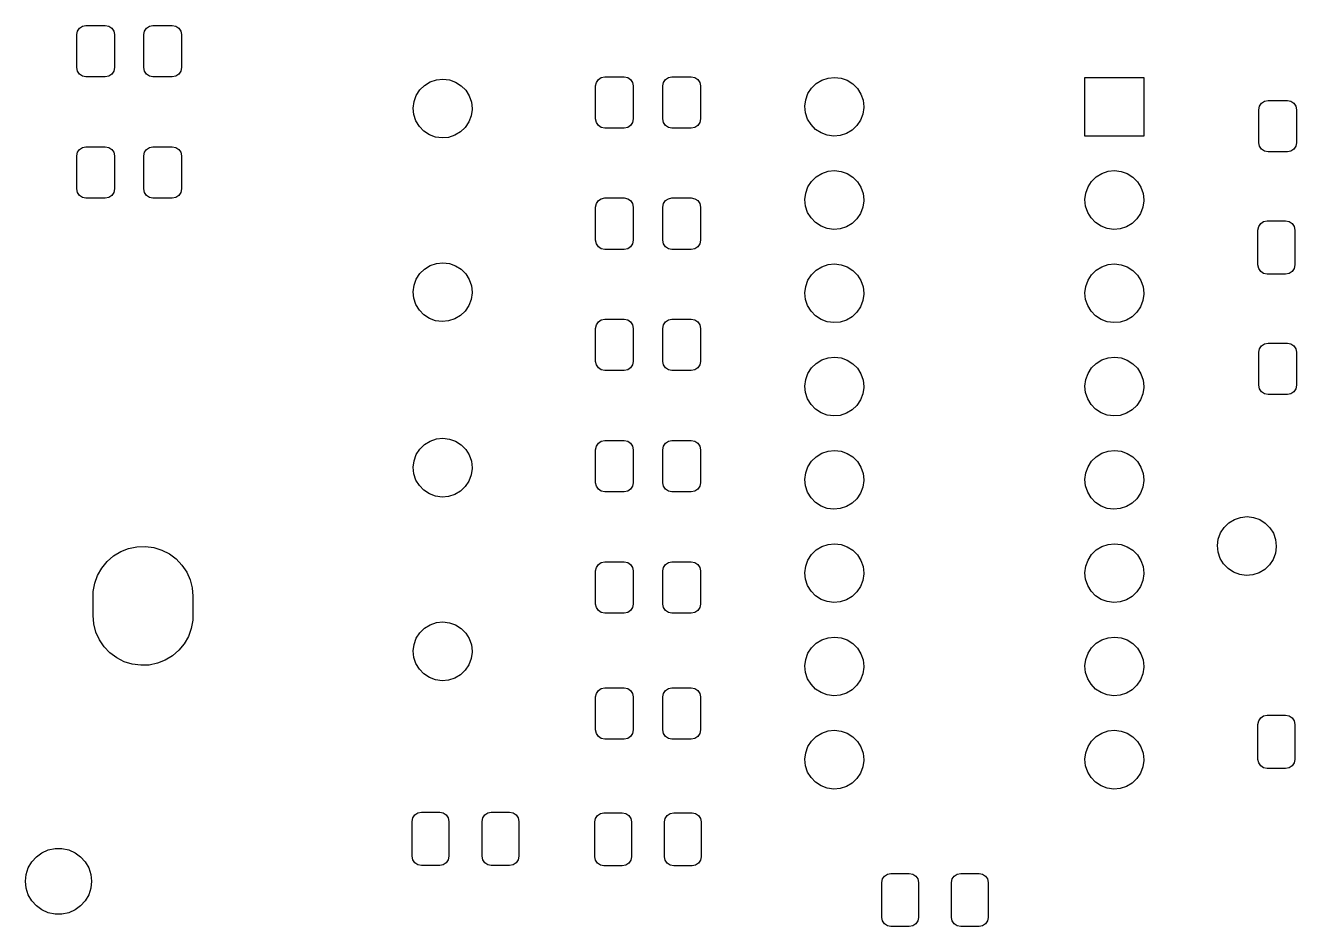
# Model space of a CAD drawing. Extents: x 42 to 170, y -237 to -32.
# Drawn here: x 108.28 to 142.87, y -237.45 to -212.91 of the extents above; entities that cross this region are included whole.
import ezdxf

# ---------------------------------------------------------------- set-up
doc = ezdxf.new("R2010")
doc.units = 0
doc.layers.add('BLACK', color=7, linetype='CONTINUOUS')

msp = doc.modelspace()

# ---------------------------------------------------------------- linework, layer by layer
at = {"layer": 'BLACK', "linetype": 'CONTINUOUS'}
for p, q in [((109.676, -213.164), (109.696, -213.068)), ((109.696, -213.068), (109.75, -212.987)), ((109.75, -212.987), (109.831, -212.933)), ((109.831, -212.933), (109.926, -212.914)), ((109.926, -212.914), (110.451, -212.914)), ((110.451, -212.914), (110.547, -212.933)), ((110.547, -212.933), (110.628, -212.987)), ((110.628, -212.987), (110.682, -213.068)), ((110.682, -213.068), (110.701, -213.164)), ((111.501, -213.164), (111.521, -213.068)), ((111.521, -213.068), (111.575, -212.987)), ((111.575, -212.987), (111.656, -212.933)), ((111.656, -212.933), (111.751, -212.914)), ((111.751, -212.914), (112.276, -212.914)), ((112.276, -212.914), (112.372, -212.933)), ((112.372, -212.933), (112.453, -212.987)), ((112.453, -212.987), (112.507, -213.068)), ((112.507, -213.068), (112.526, -213.164)), ((109.676, -214.064), (109.676, -213.164)), ((110.701, -213.164), (110.701, -214.064)), ((111.501, -214.064), (111.501, -213.164)), ((112.526, -213.164), (112.526, -214.064)), ((109.696, -214.16), (109.676, -214.064)), ((110.701, -214.064), (110.682, -214.16)), ((111.521, -214.16), (111.501, -214.064)), ((112.526, -214.064), (112.507, -214.16)), ((109.75, -214.241), (109.696, -214.16)), ((109.831, -214.295), (109.75, -214.241)), ((109.926, -214.314), (109.831, -214.295)), ((110.451, -214.314), (109.926, -214.314)), ((110.547, -214.295), (110.451, -214.314)), ((110.628, -214.241), (110.547, -214.295)), ((110.682, -214.16), (110.628, -214.241)), ((111.575, -214.241), (111.521, -214.16)), ((111.656, -214.295), (111.575, -214.241)), ((111.751, -214.314), (111.656, -214.295)), ((112.276, -214.314), (111.751, -214.314)), ((112.372, -214.295), (112.276, -214.314)), ((112.453, -214.241), (112.372, -214.295)), ((112.507, -214.16), (112.453, -214.241)), ((119.141, -214.548), (119.293, -214.454)), ((119.293, -214.454), (119.462, -214.397)), ((119.462, -214.397), (119.64, -214.378)), ((119.64, -214.378), (119.817, -214.399)), ((119.817, -214.399), (119.985, -214.459)), ((123.816, -214.465), (123.87, -214.384)), ((123.87, -214.384), (123.951, -214.33)), ((123.951, -214.33), (124.047, -214.311)), ((124.047, -214.311), (124.572, -214.311)), ((124.572, -214.311), (124.668, -214.33)), ((124.668, -214.33), (124.749, -214.384)), ((124.749, -214.384), (124.803, -214.465)), ((125.641, -214.465), (125.695, -214.384)), ((125.695, -214.384), (125.776, -214.33)), ((125.776, -214.33), (125.872, -214.311)), ((125.872, -214.311), (126.397, -214.311)), ((126.397, -214.311), (126.493, -214.33)), ((126.493, -214.33), (126.574, -214.384)), ((126.574, -214.384), (126.628, -214.465)), ((129.799, -214.498), (129.951, -214.404)), ((129.951, -214.404), (130.12, -214.347)), ((130.12, -214.347), (130.298, -214.328)), ((130.298, -214.328), (130.475, -214.349)), ((130.475, -214.349), (130.643, -214.409)), ((130.643, -214.409), (130.793, -214.505)), ((137.112, -215.928), (137.112, -214.328)), ((137.112, -214.328), (138.712, -214.328)), ((138.712, -214.328), (138.712, -215.928)), ((118.917, -214.822), (119.014, -214.672)), ((119.014, -214.672), (119.141, -214.548)), ((119.985, -214.459), (120.135, -214.555)), ((120.135, -214.555), (120.261, -214.681)), ((120.261, -214.681), (120.355, -214.832)), ((123.797, -214.561), (123.816, -214.465)), ((123.797, -215.461), (123.797, -214.561)), ((124.803, -214.465), (124.822, -214.561)), ((124.822, -214.561), (124.822, -215.461)), ((125.622, -214.561), (125.641, -214.465)), ((125.622, -215.461), (125.622, -214.561)), ((126.628, -214.465), (126.647, -214.561)), ((126.647, -214.561), (126.647, -215.461)), ((129.514, -214.94), (129.575, -214.772)), ((129.575, -214.772), (129.672, -214.622)), ((129.672, -214.622), (129.799, -214.498)), ((130.793, -214.505), (130.919, -214.631)), ((130.919, -214.631), (131.013, -214.782)), ((131.013, -214.782), (131.072, -214.951)), ((118.834, -215.167), (118.856, -214.99)), ((118.856, -214.99), (118.917, -214.822)), ((120.355, -214.832), (120.414, -215.001)), ((120.414, -215.001), (120.434, -215.178)), ((129.492, -215.117), (129.514, -214.94)), ((129.509, -215.294), (129.492, -215.117)), ((131.072, -214.951), (131.092, -215.128)), ((131.092, -215.128), (131.092, -215.15)), ((141.845, -215.21), (141.864, -215.114)), ((141.864, -215.114), (141.918, -215.033)), ((141.918, -215.033), (141.999, -214.979)), ((141.999, -214.979), (142.095, -214.96)), ((142.095, -214.96), (142.62, -214.96)), ((142.62, -214.96), (142.716, -214.979)), ((142.716, -214.979), (142.797, -215.033)), ((142.797, -215.033), (142.851, -215.114)), ((142.851, -215.114), (142.87, -215.21)), ((118.851, -215.344), (118.834, -215.167)), ((118.908, -215.514), (118.851, -215.344)), ((120.409, -215.377), (120.346, -215.544)), ((120.434, -215.2), (120.409, -215.377)), ((120.434, -215.178), (120.434, -215.2)), ((123.816, -215.557), (123.797, -215.461)), ((124.822, -215.461), (124.803, -215.557)), ((125.641, -215.557), (125.622, -215.461)), ((126.647, -215.461), (126.628, -215.557)), ((129.566, -215.464), (129.509, -215.294)), ((129.658, -215.616), (129.566, -215.464)), ((131.004, -215.494), (130.905, -215.642)), ((131.067, -215.327), (131.004, -215.494)), ((131.092, -215.15), (131.067, -215.327)), ((141.845, -216.11), (141.845, -215.21)), ((142.87, -215.21), (142.87, -216.11)), ((119, -215.666), (118.908, -215.514)), ((119.124, -215.794), (119, -215.666)), ((119.273, -215.892), (119.124, -215.794)), ((120.118, -215.815), (119.964, -215.907)), ((120.247, -215.692), (120.118, -215.815)), ((120.346, -215.544), (120.247, -215.692)), ((123.87, -215.638), (123.816, -215.557)), ((123.951, -215.692), (123.87, -215.638)), ((124.047, -215.711), (123.951, -215.692)), ((124.572, -215.711), (124.047, -215.711)), ((124.668, -215.692), (124.572, -215.711)), ((124.749, -215.638), (124.668, -215.692)), ((124.803, -215.557), (124.749, -215.638)), ((125.695, -215.638), (125.641, -215.557)), ((125.776, -215.692), (125.695, -215.638)), ((125.872, -215.711), (125.776, -215.692)), ((126.397, -215.711), (125.872, -215.711)), ((126.493, -215.692), (126.397, -215.711)), ((126.574, -215.638), (126.493, -215.692)), ((126.628, -215.557), (126.574, -215.638)), ((129.782, -215.744), (129.658, -215.616)), ((129.931, -215.842), (129.782, -215.744)), ((130.776, -215.765), (130.622, -215.857)), ((130.905, -215.642), (130.776, -215.765)), ((119.44, -215.954), (119.273, -215.892)), ((119.617, -215.978), (119.44, -215.954)), ((119.795, -215.962), (119.617, -215.978)), ((119.964, -215.907), (119.795, -215.962)), ((130.098, -215.904), (129.931, -215.842)), ((130.275, -215.928), (130.098, -215.904)), ((130.453, -215.912), (130.275, -215.928)), ((130.622, -215.857), (130.453, -215.912)), ((138.712, -215.928), (137.112, -215.928)), ((141.864, -216.206), (141.845, -216.11)), ((142.87, -216.11), (142.851, -216.206)), ((109.676, -216.466), (109.696, -216.37)), ((109.676, -217.366), (109.676, -216.466)), ((109.696, -216.37), (109.75, -216.289)), ((109.75, -216.289), (109.831, -216.235)), ((109.831, -216.235), (109.926, -216.216)), ((109.926, -216.216), (110.451, -216.216)), ((110.451, -216.216), (110.547, -216.235)), ((110.547, -216.235), (110.628, -216.289)), ((110.628, -216.289), (110.682, -216.37)), ((110.682, -216.37), (110.701, -216.466)), ((110.701, -216.466), (110.701, -217.366)), ((111.501, -216.466), (111.521, -216.37)), ((111.501, -217.366), (111.501, -216.466)), ((111.521, -216.37), (111.575, -216.289)), ((111.575, -216.289), (111.656, -216.235)), ((111.656, -216.235), (111.751, -216.216)), ((111.751, -216.216), (112.276, -216.216)), ((112.276, -216.216), (112.372, -216.235)), ((112.372, -216.235), (112.453, -216.289)), ((112.453, -216.289), (112.507, -216.37)), ((112.507, -216.37), (112.526, -216.466)), ((112.526, -216.466), (112.526, -217.366)), ((141.918, -216.287), (141.864, -216.206)), ((141.999, -216.341), (141.918, -216.287)), ((142.095, -216.36), (141.999, -216.341)), ((142.62, -216.36), (142.095, -216.36)), ((142.716, -216.341), (142.62, -216.36)), ((142.797, -216.287), (142.716, -216.341)), ((142.851, -216.206), (142.797, -216.287)), ((130.12, -216.887), (130.298, -216.868)), ((130.298, -216.868), (130.475, -216.889)), ((137.74, -216.887), (137.918, -216.868)), ((137.918, -216.868), (138.095, -216.889)), ((129.575, -217.312), (129.672, -217.162)), ((129.672, -217.162), (129.799, -217.038)), ((129.799, -217.038), (129.951, -216.944)), ((129.951, -216.944), (130.12, -216.887)), ((130.475, -216.889), (130.643, -216.949)), ((130.643, -216.949), (130.793, -217.045)), ((130.793, -217.045), (130.919, -217.171)), ((130.919, -217.171), (131.013, -217.322)), ((137.195, -217.312), (137.292, -217.162)), ((137.292, -217.162), (137.419, -217.038)), ((137.419, -217.038), (137.571, -216.944)), ((137.571, -216.944), (137.74, -216.887)), ((138.095, -216.889), (138.263, -216.949)), ((138.263, -216.949), (138.413, -217.045)), ((138.413, -217.045), (138.539, -217.171)), ((138.539, -217.171), (138.633, -217.322)), ((109.696, -217.462), (109.676, -217.366)), ((109.75, -217.543), (109.696, -217.462)), ((109.831, -217.597), (109.75, -217.543)), ((110.628, -217.543), (110.547, -217.597)), ((110.682, -217.462), (110.628, -217.543)), ((110.701, -217.366), (110.682, -217.462)), ((111.521, -217.462), (111.501, -217.366)), ((111.575, -217.543), (111.521, -217.462)), ((111.656, -217.597), (111.575, -217.543)), ((112.453, -217.543), (112.372, -217.597)), ((112.507, -217.462), (112.453, -217.543)), ((112.526, -217.366), (112.507, -217.462)), ((129.492, -217.657), (129.514, -217.48)), ((129.514, -217.48), (129.575, -217.312)), ((131.013, -217.322), (131.072, -217.491)), ((131.072, -217.491), (131.092, -217.668)), ((137.112, -217.657), (137.134, -217.48)), ((137.134, -217.48), (137.195, -217.312)), ((138.633, -217.322), (138.692, -217.491)), ((138.692, -217.491), (138.712, -217.668)), ((109.926, -217.616), (109.831, -217.597)), ((110.451, -217.616), (109.926, -217.616)), ((110.547, -217.597), (110.451, -217.616)), ((111.751, -217.616), (111.656, -217.597)), ((112.276, -217.616), (111.751, -217.616)), ((112.372, -217.597), (112.276, -217.616)), ((123.797, -217.863), (123.816, -217.767)), ((123.797, -218.763), (123.797, -217.863)), ((123.816, -217.767), (123.87, -217.686)), ((123.87, -217.686), (123.951, -217.632)), ((123.951, -217.632), (124.047, -217.613)), ((124.047, -217.613), (124.572, -217.613)), ((124.572, -217.613), (124.668, -217.632)), ((124.668, -217.632), (124.749, -217.686)), ((124.749, -217.686), (124.803, -217.767)), ((124.803, -217.767), (124.822, -217.863)), ((124.822, -217.863), (124.822, -218.763)), ((125.622, -217.863), (125.641, -217.767)), ((125.622, -218.763), (125.622, -217.863)), ((125.641, -217.767), (125.695, -217.686)), ((125.695, -217.686), (125.776, -217.632)), ((125.776, -217.632), (125.872, -217.613)), ((125.872, -217.613), (126.397, -217.613)), ((126.397, -217.613), (126.493, -217.632)), ((126.493, -217.632), (126.574, -217.686)), ((126.574, -217.686), (126.628, -217.767)), ((126.628, -217.767), (126.647, -217.863)), ((126.647, -217.863), (126.647, -218.763)), ((129.509, -217.834), (129.492, -217.657)), ((129.566, -218.004), (129.509, -217.834)), ((131.067, -217.867), (131.004, -218.034)), ((131.092, -217.69), (131.067, -217.867)), ((131.092, -217.668), (131.092, -217.69)), ((137.129, -217.834), (137.112, -217.657)), ((137.186, -218.004), (137.129, -217.834)), ((138.687, -217.867), (138.624, -218.034)), ((138.712, -217.69), (138.687, -217.867)), ((138.712, -217.668), (138.712, -217.69)), ((129.658, -218.156), (129.566, -218.004)), ((129.782, -218.284), (129.658, -218.156)), ((130.905, -218.182), (130.776, -218.305)), ((131.004, -218.034), (130.905, -218.182)), ((137.278, -218.156), (137.186, -218.004)), ((137.402, -218.284), (137.278, -218.156)), ((138.525, -218.182), (138.396, -218.305)), ((138.624, -218.034), (138.525, -218.182)), ((141.893, -218.31), (141.974, -218.256)), ((141.974, -218.256), (142.07, -218.237)), ((142.07, -218.237), (142.57, -218.237)), ((142.57, -218.237), (142.666, -218.256)), ((142.666, -218.256), (142.747, -218.31)), ((129.931, -218.382), (129.782, -218.284)), ((130.098, -218.444), (129.931, -218.382)), ((130.275, -218.468), (130.098, -218.444)), ((130.453, -218.452), (130.275, -218.468)), ((130.622, -218.397), (130.453, -218.452)), ((130.776, -218.305), (130.622, -218.397)), ((137.551, -218.382), (137.402, -218.284)), ((137.718, -218.444), (137.551, -218.382)), ((137.895, -218.468), (137.718, -218.444)), ((138.073, -218.452), (137.895, -218.468)), ((138.242, -218.397), (138.073, -218.452)), ((138.396, -218.305), (138.242, -218.397)), ((141.82, -218.487), (141.839, -218.391)), ((141.82, -219.437), (141.82, -218.487)), ((141.839, -218.391), (141.893, -218.31)), ((142.747, -218.31), (142.801, -218.391)), ((142.801, -218.391), (142.82, -218.487)), ((142.82, -218.487), (142.82, -219.437)), ((123.816, -218.859), (123.797, -218.763)), ((123.87, -218.94), (123.816, -218.859)), ((123.951, -218.994), (123.87, -218.94)), ((124.749, -218.94), (124.668, -218.994)), ((124.803, -218.859), (124.749, -218.94)), ((124.822, -218.763), (124.803, -218.859)), ((125.641, -218.859), (125.622, -218.763)), ((125.695, -218.94), (125.641, -218.859)), ((125.776, -218.994), (125.695, -218.94)), ((126.574, -218.94), (126.493, -218.994)), ((126.628, -218.859), (126.574, -218.94)), ((126.647, -218.763), (126.628, -218.859)), ((124.047, -219.013), (123.951, -218.994)), ((124.572, -219.013), (124.047, -219.013)), ((124.668, -218.994), (124.572, -219.013)), ((125.872, -219.013), (125.776, -218.994)), ((126.397, -219.013), (125.872, -219.013)), ((126.493, -218.994), (126.397, -219.013)), ((119.014, -219.672), (119.141, -219.548)), ((119.141, -219.548), (119.293, -219.454)), ((119.293, -219.454), (119.462, -219.397)), ((119.462, -219.397), (119.64, -219.378)), ((119.64, -219.378), (119.817, -219.399)), ((119.817, -219.399), (119.985, -219.459)), ((119.985, -219.459), (120.135, -219.555)), ((120.135, -219.555), (120.261, -219.681)), ((129.672, -219.702), (129.799, -219.578)), ((129.799, -219.578), (129.951, -219.484)), ((129.951, -219.484), (130.12, -219.427)), ((130.12, -219.427), (130.298, -219.408)), ((130.298, -219.408), (130.475, -219.429)), ((130.475, -219.429), (130.643, -219.489)), ((130.643, -219.489), (130.793, -219.585)), ((130.793, -219.585), (130.919, -219.711)), ((137.292, -219.702), (137.419, -219.578)), ((137.419, -219.578), (137.571, -219.484)), ((137.571, -219.484), (137.74, -219.427)), ((137.74, -219.427), (137.918, -219.408)), ((137.918, -219.408), (138.095, -219.429)), ((138.095, -219.429), (138.263, -219.489)), ((138.263, -219.489), (138.413, -219.585)), ((138.413, -219.585), (138.539, -219.711)), ((141.839, -219.533), (141.82, -219.437)), ((141.893, -219.614), (141.839, -219.533)), ((141.974, -219.668), (141.893, -219.614)), ((142.747, -219.614), (142.666, -219.668)), ((142.801, -219.533), (142.747, -219.614)), ((142.82, -219.437), (142.801, -219.533)), ((118.834, -220.167), (118.856, -219.99)), ((118.856, -219.99), (118.917, -219.822)), ((118.917, -219.822), (119.014, -219.672)), ((120.261, -219.681), (120.355, -219.832)), ((120.355, -219.832), (120.414, -220.001)), ((129.514, -220.02), (129.575, -219.852)), ((129.575, -219.852), (129.672, -219.702)), ((130.919, -219.711), (131.013, -219.862)), ((131.013, -219.862), (131.072, -220.031)), ((137.134, -220.02), (137.195, -219.852)), ((137.195, -219.852), (137.292, -219.702)), ((138.539, -219.711), (138.633, -219.862)), ((138.633, -219.862), (138.692, -220.031)), ((142.07, -219.687), (141.974, -219.668)), ((142.57, -219.687), (142.07, -219.687)), ((142.666, -219.668), (142.57, -219.687)), ((118.851, -220.344), (118.834, -220.167)), ((120.434, -220.2), (120.409, -220.377)), ((120.414, -220.001), (120.434, -220.178)), ((120.434, -220.178), (120.434, -220.2)), ((129.492, -220.197), (129.514, -220.02)), ((129.509, -220.374), (129.492, -220.197)), ((131.092, -220.23), (131.067, -220.407)), ((131.072, -220.031), (131.092, -220.208)), ((131.092, -220.208), (131.092, -220.23)), ((137.112, -220.197), (137.134, -220.02)), ((137.129, -220.374), (137.112, -220.197)), ((138.712, -220.23), (138.687, -220.407)), ((138.692, -220.031), (138.712, -220.208)), ((138.712, -220.208), (138.712, -220.23)), ((118.908, -220.514), (118.851, -220.344)), ((119, -220.666), (118.908, -220.514)), ((119.124, -220.794), (119, -220.666)), ((120.346, -220.544), (120.247, -220.692)), ((120.409, -220.377), (120.346, -220.544)), ((129.566, -220.544), (129.509, -220.374)), ((129.658, -220.696), (129.566, -220.544)), ((131.004, -220.574), (130.905, -220.722)), ((131.067, -220.407), (131.004, -220.574)), ((137.186, -220.544), (137.129, -220.374)), ((137.278, -220.696), (137.186, -220.544)), ((138.624, -220.574), (138.525, -220.722)), ((138.687, -220.407), (138.624, -220.574)), ((119.273, -220.892), (119.124, -220.794)), ((119.44, -220.954), (119.273, -220.892)), ((119.617, -220.978), (119.44, -220.954)), ((119.795, -220.962), (119.617, -220.978)), ((119.964, -220.907), (119.795, -220.962)), ((120.118, -220.815), (119.964, -220.907)), ((120.247, -220.692), (120.118, -220.815)), ((123.816, -221.069), (123.87, -220.988)), ((123.87, -220.988), (123.951, -220.934)), ((123.951, -220.934), (124.047, -220.915)), ((124.047, -220.915), (124.572, -220.915)), ((124.572, -220.915), (124.668, -220.934)), ((124.668, -220.934), (124.749, -220.988)), ((124.749, -220.988), (124.803, -221.069)), ((125.641, -221.069), (125.695, -220.988)), ((125.695, -220.988), (125.776, -220.934)), ((125.776, -220.934), (125.872, -220.915)), ((125.872, -220.915), (126.397, -220.915)), ((126.397, -220.915), (126.493, -220.934)), ((126.493, -220.934), (126.574, -220.988)), ((126.574, -220.988), (126.628, -221.069)), ((129.782, -220.824), (129.658, -220.696)), ((129.931, -220.922), (129.782, -220.824)), ((130.098, -220.984), (129.931, -220.922)), ((130.275, -221.008), (130.098, -220.984)), ((130.453, -220.992), (130.275, -221.008)), ((130.622, -220.937), (130.453, -220.992)), ((130.776, -220.845), (130.622, -220.937)), ((130.905, -220.722), (130.776, -220.845)), ((137.402, -220.824), (137.278, -220.696)), ((137.551, -220.922), (137.402, -220.824)), ((137.718, -220.984), (137.551, -220.922)), ((137.895, -221.008), (137.718, -220.984)), ((138.073, -220.992), (137.895, -221.008)), ((138.242, -220.937), (138.073, -220.992)), ((138.396, -220.845), (138.242, -220.937)), ((138.525, -220.722), (138.396, -220.845)), ((123.797, -221.165), (123.816, -221.069)), ((123.797, -222.065), (123.797, -221.165)), ((124.803, -221.069), (124.822, -221.165)), ((124.822, -221.165), (124.822, -222.065)), ((125.622, -221.165), (125.641, -221.069)), ((125.622, -222.065), (125.622, -221.165)), ((126.628, -221.069), (126.647, -221.165)), ((126.647, -221.165), (126.647, -222.065)), ((141.845, -221.814), (141.864, -221.718)), ((141.864, -221.718), (141.918, -221.637)), ((141.918, -221.637), (141.999, -221.583)), ((141.999, -221.583), (142.095, -221.564)), ((142.095, -221.564), (142.62, -221.564)), ((142.62, -221.564), (142.716, -221.583)), ((142.716, -221.583), (142.797, -221.637)), ((142.797, -221.637), (142.851, -221.718)), ((142.851, -221.718), (142.87, -221.814)), ((123.816, -222.161), (123.797, -222.065)), ((124.822, -222.065), (124.803, -222.161)), ((125.641, -222.161), (125.622, -222.065)), ((126.647, -222.065), (126.628, -222.161)), ((129.799, -222.118), (129.951, -222.024)), ((129.951, -222.024), (130.12, -221.967)), ((130.12, -221.967), (130.298, -221.948)), ((130.298, -221.948), (130.475, -221.969)), ((130.475, -221.969), (130.643, -222.029)), ((130.643, -222.029), (130.793, -222.125)), ((137.419, -222.118), (137.571, -222.024)), ((137.571, -222.024), (137.74, -221.967)), ((137.74, -221.967), (137.918, -221.948)), ((137.918, -221.948), (138.095, -221.969)), ((138.095, -221.969), (138.263, -222.029)), ((138.263, -222.029), (138.413, -222.125)), ((141.845, -222.714), (141.845, -221.814)), ((142.87, -221.814), (142.87, -222.714)), ((123.87, -222.242), (123.816, -222.161)), ((123.951, -222.296), (123.87, -222.242)), ((124.047, -222.315), (123.951, -222.296)), ((124.572, -222.315), (124.047, -222.315)), ((124.668, -222.296), (124.572, -222.315)), ((124.749, -222.242), (124.668, -222.296)), ((124.803, -222.161), (124.749, -222.242)), ((125.695, -222.242), (125.641, -222.161)), ((125.776, -222.296), (125.695, -222.242)), ((125.872, -222.315), (125.776, -222.296)), ((126.397, -222.315), (125.872, -222.315)), ((126.493, -222.296), (126.397, -222.315)), ((126.574, -222.242), (126.493, -222.296)), ((126.628, -222.161), (126.574, -222.242)), ((129.514, -222.56), (129.575, -222.392)), ((129.575, -222.392), (129.672, -222.242)), ((129.672, -222.242), (129.799, -222.118)), ((130.793, -222.125), (130.919, -222.251)), ((130.919, -222.251), (131.013, -222.402)), ((131.013, -222.402), (131.072, -222.571)), ((137.134, -222.56), (137.195, -222.392)), ((137.195, -222.392), (137.292, -222.242)), ((137.292, -222.242), (137.419, -222.118)), ((138.413, -222.125), (138.539, -222.251)), ((138.539, -222.251), (138.633, -222.402)), ((138.633, -222.402), (138.692, -222.571)), ((129.492, -222.737), (129.514, -222.56)), ((129.509, -222.914), (129.492, -222.737)), ((131.072, -222.571), (131.092, -222.748)), ((131.092, -222.748), (131.092, -222.77)), ((137.112, -222.737), (137.134, -222.56)), ((137.129, -222.914), (137.112, -222.737)), ((138.692, -222.571), (138.712, -222.748)), ((138.712, -222.748), (138.712, -222.77)), ((141.864, -222.81), (141.845, -222.714)), ((142.87, -222.714), (142.851, -222.81)), ((129.566, -223.084), (129.509, -222.914)), ((129.658, -223.236), (129.566, -223.084)), ((131.067, -222.947), (131.004, -223.114)), ((131.092, -222.77), (131.067, -222.947)), ((137.186, -223.084), (137.129, -222.914)), ((137.278, -223.236), (137.186, -223.084)), ((138.687, -222.947), (138.624, -223.114)), ((138.712, -222.77), (138.687, -222.947)), ((141.918, -222.891), (141.864, -222.81)), ((141.999, -222.945), (141.918, -222.891)), ((142.095, -222.964), (141.999, -222.945)), ((142.62, -222.964), (142.095, -222.964)), ((142.716, -222.945), (142.62, -222.964)), ((142.797, -222.891), (142.716, -222.945)), ((142.851, -222.81), (142.797, -222.891)), ((129.782, -223.364), (129.658, -223.236)), ((129.931, -223.462), (129.782, -223.364)), ((130.776, -223.385), (130.622, -223.477)), ((130.905, -223.262), (130.776, -223.385)), ((131.004, -223.114), (130.905, -223.262)), ((137.402, -223.364), (137.278, -223.236)), ((137.551, -223.462), (137.402, -223.364)), ((138.396, -223.385), (138.242, -223.477)), ((138.525, -223.262), (138.396, -223.385)), ((138.624, -223.114), (138.525, -223.262)), ((130.098, -223.524), (129.931, -223.462)), ((130.275, -223.548), (130.098, -223.524)), ((130.453, -223.532), (130.275, -223.548)), ((130.622, -223.477), (130.453, -223.532)), ((137.718, -223.524), (137.551, -223.462)), ((137.895, -223.548), (137.718, -223.524)), ((138.073, -223.532), (137.895, -223.548)), ((138.242, -223.477), (138.073, -223.532)), ((118.917, -224.601), (119.014, -224.451)), ((119.014, -224.451), (119.141, -224.327)), ((119.141, -224.327), (119.293, -224.233)), ((119.293, -224.233), (119.462, -224.176)), ((119.462, -224.176), (119.64, -224.157)), ((119.64, -224.157), (119.817, -224.178)), ((119.817, -224.178), (119.985, -224.238)), ((119.985, -224.238), (120.135, -224.334)), ((120.135, -224.334), (120.261, -224.46)), ((120.261, -224.46), (120.355, -224.611)), ((123.797, -224.467), (123.816, -224.371)), ((123.797, -225.367), (123.797, -224.467)), ((123.816, -224.371), (123.87, -224.29)), ((123.87, -224.29), (123.951, -224.236)), ((123.951, -224.236), (124.047, -224.217)), ((124.047, -224.217), (124.572, -224.217)), ((124.572, -224.217), (124.668, -224.236)), ((124.668, -224.236), (124.749, -224.29)), ((124.749, -224.29), (124.803, -224.371)), ((124.803, -224.371), (124.822, -224.467)), ((124.822, -224.467), (124.822, -225.367)), ((125.622, -224.467), (125.641, -224.371)), ((125.622, -225.367), (125.622, -224.467)), ((125.641, -224.371), (125.695, -224.29)), ((125.695, -224.29), (125.776, -224.236)), ((125.776, -224.236), (125.872, -224.217)), ((125.872, -224.217), (126.397, -224.217)), ((126.397, -224.217), (126.493, -224.236)), ((126.493, -224.236), (126.574, -224.29)), ((126.574, -224.29), (126.628, -224.371)), ((126.628, -224.371), (126.647, -224.467)), ((126.647, -224.467), (126.647, -225.367)), ((130.12, -224.507), (130.298, -224.488)), ((130.298, -224.488), (130.475, -224.509)), ((137.74, -224.507), (137.918, -224.488)), ((137.918, -224.488), (138.095, -224.509)), ((118.834, -224.946), (118.856, -224.769)), ((118.856, -224.769), (118.917, -224.601)), ((120.355, -224.611), (120.414, -224.78)), ((120.414, -224.78), (120.434, -224.957)), ((129.575, -224.932), (129.672, -224.782)), ((129.672, -224.782), (129.799, -224.658)), ((129.799, -224.658), (129.951, -224.564)), ((129.951, -224.564), (130.12, -224.507)), ((130.475, -224.509), (130.643, -224.569)), ((130.643, -224.569), (130.793, -224.665)), ((130.793, -224.665), (130.919, -224.791)), ((130.919, -224.791), (131.013, -224.942)), ((137.195, -224.932), (137.292, -224.782)), ((137.292, -224.782), (137.419, -224.658)), ((137.419, -224.658), (137.571, -224.564)), ((137.571, -224.564), (137.74, -224.507)), ((138.095, -224.509), (138.263, -224.569)), ((138.263, -224.569), (138.413, -224.665)), ((138.413, -224.665), (138.539, -224.791)), ((138.539, -224.791), (138.633, -224.942)), ((118.851, -225.123), (118.834, -224.946)), ((118.908, -225.293), (118.851, -225.123)), ((120.409, -225.156), (120.346, -225.323)), ((120.434, -224.979), (120.409, -225.156)), ((120.434, -224.957), (120.434, -224.979)), ((129.492, -225.277), (129.514, -225.1)), ((129.514, -225.1), (129.575, -224.932)), ((131.013, -224.942), (131.072, -225.111)), ((131.072, -225.111), (131.092, -225.288)), ((137.112, -225.277), (137.134, -225.1)), ((137.134, -225.1), (137.195, -224.932)), ((138.633, -224.942), (138.692, -225.111)), ((138.692, -225.111), (138.712, -225.288)), ((119, -225.445), (118.908, -225.293)), ((119.124, -225.573), (119, -225.445)), ((120.247, -225.471), (120.118, -225.594)), ((120.346, -225.323), (120.247, -225.471)), ((123.816, -225.463), (123.797, -225.367)), ((123.87, -225.544), (123.816, -225.463)), ((124.803, -225.463), (124.749, -225.544)), ((124.822, -225.367), (124.803, -225.463)), ((125.641, -225.463), (125.622, -225.367)), ((125.695, -225.544), (125.641, -225.463)), ((126.628, -225.463), (126.574, -225.544)), ((126.647, -225.367), (126.628, -225.463)), ((129.509, -225.454), (129.492, -225.277)), ((129.566, -225.624), (129.509, -225.454)), ((131.067, -225.487), (131.004, -225.654)), ((131.092, -225.31), (131.067, -225.487)), ((131.092, -225.288), (131.092, -225.31)), ((137.129, -225.454), (137.112, -225.277)), ((137.186, -225.624), (137.129, -225.454)), ((138.687, -225.487), (138.624, -225.654)), ((138.712, -225.31), (138.687, -225.487)), ((138.712, -225.288), (138.712, -225.31)), ((119.273, -225.671), (119.124, -225.573)), ((119.44, -225.733), (119.273, -225.671)), ((119.617, -225.757), (119.44, -225.733)), ((119.795, -225.741), (119.617, -225.757)), ((119.964, -225.686), (119.795, -225.741)), ((120.118, -225.594), (119.964, -225.686)), ((123.951, -225.598), (123.87, -225.544)), ((124.047, -225.617), (123.951, -225.598)), ((124.572, -225.617), (124.047, -225.617)), ((124.668, -225.598), (124.572, -225.617)), ((124.749, -225.544), (124.668, -225.598)), ((125.776, -225.598), (125.695, -225.544)), ((125.872, -225.617), (125.776, -225.598)), ((126.397, -225.617), (125.872, -225.617)), ((126.493, -225.598), (126.397, -225.617)), ((126.574, -225.544), (126.493, -225.598)), ((129.658, -225.776), (129.566, -225.624)), ((129.782, -225.904), (129.658, -225.776)), ((130.905, -225.802), (130.776, -225.925)), ((131.004, -225.654), (130.905, -225.802)), ((137.278, -225.776), (137.186, -225.624)), ((137.402, -225.904), (137.278, -225.776)), ((138.525, -225.802), (138.396, -225.925)), ((138.624, -225.654), (138.525, -225.802)), ((129.931, -226.002), (129.782, -225.904)), ((130.098, -226.064), (129.931, -226.002)), ((130.275, -226.088), (130.098, -226.064)), ((130.453, -226.072), (130.275, -226.088)), ((130.622, -226.017), (130.453, -226.072)), ((130.776, -225.925), (130.622, -226.017)), ((137.551, -226.002), (137.402, -225.904)), ((137.718, -226.064), (137.551, -226.002)), ((137.895, -226.088), (137.718, -226.064)), ((138.073, -226.072), (137.895, -226.088)), ((138.242, -226.017), (138.073, -226.072)), ((138.396, -225.925), (138.242, -226.017)), ((140.898, -226.584), (141.025, -226.46)), ((141.025, -226.46), (141.177, -226.366)), ((141.177, -226.366), (141.346, -226.309)), ((141.346, -226.309), (141.524, -226.29)), ((141.524, -226.29), (141.701, -226.311)), ((141.701, -226.311), (141.869, -226.371)), ((141.869, -226.371), (142.019, -226.467)), ((142.019, -226.467), (142.145, -226.593)), ((140.718, -227.079), (140.74, -226.902)), ((140.74, -226.902), (140.801, -226.734)), ((140.801, -226.734), (140.898, -226.584)), ((142.145, -226.593), (142.239, -226.744)), ((142.239, -226.744), (142.298, -226.913)), ((110.679, -227.361), (110.875, -227.242)), ((110.875, -227.242), (111.089, -227.157)), ((111.089, -227.157), (111.314, -227.11)), ((111.314, -227.11), (111.544, -227.102)), ((111.544, -227.102), (111.772, -227.132)), ((111.772, -227.132), (111.992, -227.2)), ((111.992, -227.2), (112.197, -227.304)), ((129.672, -227.322), (129.799, -227.198)), ((129.799, -227.198), (129.951, -227.104)), ((129.951, -227.104), (130.12, -227.047)), ((130.12, -227.047), (130.298, -227.028)), ((130.298, -227.028), (130.475, -227.049)), ((130.475, -227.049), (130.643, -227.109)), ((130.643, -227.109), (130.793, -227.205)), ((130.793, -227.205), (130.919, -227.331)), ((137.292, -227.322), (137.419, -227.198)), ((137.419, -227.198), (137.571, -227.104)), ((137.571, -227.104), (137.74, -227.047)), ((137.74, -227.047), (137.918, -227.028)), ((137.918, -227.028), (138.095, -227.049)), ((138.095, -227.049), (138.263, -227.109)), ((138.263, -227.109), (138.413, -227.205)), ((138.413, -227.205), (138.539, -227.331)), ((140.735, -227.256), (140.718, -227.079)), ((140.792, -227.426), (140.735, -227.256)), ((142.318, -227.112), (142.293, -227.289)), ((142.298, -226.913), (142.318, -227.09)), ((142.318, -227.09), (142.318, -227.112)), ((110.359, -227.69), (110.505, -227.512)), ((110.505, -227.512), (110.679, -227.361)), ((112.197, -227.304), (112.381, -227.441)), ((112.381, -227.441), (112.54, -227.608)), ((123.816, -227.673), (123.87, -227.592)), ((123.87, -227.592), (123.951, -227.538)), ((123.951, -227.538), (124.047, -227.519)), ((124.047, -227.519), (124.572, -227.519)), ((124.572, -227.519), (124.668, -227.538)), ((124.668, -227.538), (124.749, -227.592)), ((124.749, -227.592), (124.803, -227.673)), ((125.641, -227.673), (125.695, -227.592)), ((125.695, -227.592), (125.776, -227.538)), ((125.776, -227.538), (125.872, -227.519)), ((125.872, -227.519), (126.397, -227.519)), ((126.397, -227.519), (126.493, -227.538)), ((126.493, -227.538), (126.574, -227.592)), ((126.574, -227.592), (126.628, -227.673)), ((129.514, -227.64), (129.575, -227.472)), ((129.575, -227.472), (129.672, -227.322)), ((130.919, -227.331), (131.013, -227.482)), ((131.013, -227.482), (131.072, -227.651)), ((137.134, -227.64), (137.195, -227.472)), ((137.195, -227.472), (137.292, -227.322)), ((138.539, -227.331), (138.633, -227.482)), ((138.633, -227.482), (138.692, -227.651)), ((140.884, -227.578), (140.792, -227.426)), ((141.008, -227.706), (140.884, -227.578)), ((142.23, -227.456), (142.131, -227.604)), ((142.293, -227.289), (142.23, -227.456)), ((110.167, -228.106), (110.245, -227.89)), ((110.245, -227.89), (110.359, -227.69)), ((112.54, -227.608), (112.668, -227.799)), ((112.668, -227.799), (112.763, -228.008)), ((123.797, -227.769), (123.816, -227.673)), ((123.797, -228.669), (123.797, -227.769)), ((124.803, -227.673), (124.822, -227.769)), ((124.822, -227.769), (124.822, -228.669)), ((125.622, -227.769), (125.641, -227.673)), ((125.622, -228.669), (125.622, -227.769)), ((126.628, -227.673), (126.647, -227.769)), ((126.647, -227.769), (126.647, -228.669)), ((129.492, -227.817), (129.514, -227.64)), ((129.509, -227.994), (129.492, -227.817)), ((131.092, -227.85), (131.067, -228.027)), ((131.072, -227.651), (131.092, -227.828)), ((131.092, -227.828), (131.092, -227.85)), ((137.112, -227.817), (137.134, -227.64)), ((137.129, -227.994), (137.112, -227.817)), ((138.712, -227.85), (138.687, -228.027)), ((138.692, -227.651), (138.712, -227.828)), ((138.712, -227.828), (138.712, -227.85)), ((141.157, -227.804), (141.008, -227.706)), ((141.324, -227.866), (141.157, -227.804)), ((141.501, -227.89), (141.324, -227.866)), ((141.679, -227.874), (141.501, -227.89)), ((141.848, -227.819), (141.679, -227.874)), ((142.002, -227.727), (141.848, -227.819)), ((142.131, -227.604), (142.002, -227.727)), ((110.126, -228.332), (110.167, -228.106)), ((112.763, -228.008), (112.821, -228.231)), ((112.821, -228.231), (112.84, -228.46)), ((129.566, -228.164), (129.509, -227.994)), ((129.658, -228.316), (129.566, -228.164)), ((131.004, -228.194), (130.905, -228.342)), ((131.067, -228.027), (131.004, -228.194)), ((137.186, -228.164), (137.129, -227.994)), ((137.278, -228.316), (137.186, -228.164)), ((138.624, -228.194), (138.525, -228.342)), ((138.687, -228.027), (138.624, -228.194)), ((110.12, -228.46), (110.126, -228.332)), ((110.12, -228.98), (110.12, -228.46)), ((112.84, -228.46), (112.84, -228.98)), ((129.782, -228.444), (129.658, -228.316)), ((129.931, -228.542), (129.782, -228.444)), ((130.098, -228.604), (129.931, -228.542)), ((130.275, -228.628), (130.098, -228.604)), ((130.453, -228.612), (130.275, -228.628)), ((130.622, -228.557), (130.453, -228.612)), ((130.776, -228.465), (130.622, -228.557)), ((130.905, -228.342), (130.776, -228.465)), ((137.402, -228.444), (137.278, -228.316)), ((137.551, -228.542), (137.402, -228.444)), ((137.718, -228.604), (137.551, -228.542)), ((137.895, -228.628), (137.718, -228.604)), ((138.073, -228.612), (137.895, -228.628)), ((138.242, -228.557), (138.073, -228.612)), ((138.396, -228.465), (138.242, -228.557)), ((138.525, -228.342), (138.396, -228.465)), ((110.139, -229.209), (110.12, -228.98)), ((112.84, -228.98), (112.834, -229.108)), ((123.816, -228.765), (123.797, -228.669)), ((123.87, -228.846), (123.816, -228.765)), ((123.951, -228.9), (123.87, -228.846)), ((124.047, -228.919), (123.951, -228.9)), ((124.572, -228.919), (124.047, -228.919)), ((124.668, -228.9), (124.572, -228.919)), ((124.749, -228.846), (124.668, -228.9)), ((124.803, -228.765), (124.749, -228.846)), ((124.822, -228.669), (124.803, -228.765)), ((125.641, -228.765), (125.622, -228.669)), ((125.695, -228.846), (125.641, -228.765)), ((125.776, -228.9), (125.695, -228.846)), ((125.872, -228.919), (125.776, -228.9)), ((126.397, -228.919), (125.872, -228.919)), ((126.493, -228.9), (126.397, -228.919)), ((126.574, -228.846), (126.493, -228.9)), ((126.628, -228.765), (126.574, -228.846)), ((126.647, -228.669), (126.628, -228.765)), ((110.197, -229.432), (110.139, -229.209)), ((112.834, -229.108), (112.793, -229.334)), ((119.014, -229.451), (119.141, -229.327)), ((119.141, -229.327), (119.293, -229.233)), ((119.293, -229.233), (119.462, -229.176)), ((119.462, -229.176), (119.64, -229.157)), ((119.64, -229.157), (119.817, -229.178)), ((119.817, -229.178), (119.985, -229.238)), ((119.985, -229.238), (120.135, -229.334)), ((110.292, -229.641), (110.197, -229.432)), ((110.42, -229.832), (110.292, -229.641)), ((112.715, -229.55), (112.601, -229.75)), ((112.793, -229.334), (112.715, -229.55)), ((118.856, -229.769), (118.917, -229.601)), ((118.917, -229.601), (119.014, -229.451)), ((120.135, -229.334), (120.261, -229.46)), ((120.261, -229.46), (120.355, -229.611)), ((120.355, -229.611), (120.414, -229.78)), ((129.799, -229.738), (129.951, -229.644)), ((129.951, -229.644), (130.12, -229.587)), ((130.12, -229.587), (130.298, -229.568)), ((130.298, -229.568), (130.475, -229.589)), ((130.475, -229.589), (130.643, -229.649)), ((130.643, -229.649), (130.793, -229.745)), ((137.419, -229.738), (137.571, -229.644)), ((137.571, -229.644), (137.74, -229.587)), ((137.74, -229.587), (137.918, -229.568)), ((137.918, -229.568), (138.095, -229.589)), ((138.095, -229.589), (138.263, -229.649)), ((138.263, -229.649), (138.413, -229.745)), ((110.579, -229.999), (110.42, -229.832)), ((110.763, -230.136), (110.579, -229.999)), ((112.455, -229.928), (112.281, -230.079)), ((112.601, -229.75), (112.455, -229.928)), ((118.834, -229.946), (118.856, -229.769)), ((118.851, -230.123), (118.834, -229.946)), ((120.434, -229.979), (120.409, -230.156)), ((120.414, -229.78), (120.434, -229.957)), ((120.434, -229.957), (120.434, -229.979)), ((129.514, -230.18), (129.575, -230.012)), ((129.575, -230.012), (129.672, -229.862)), ((129.672, -229.862), (129.799, -229.738)), ((130.793, -229.745), (130.919, -229.871)), ((130.919, -229.871), (131.013, -230.022)), ((131.013, -230.022), (131.072, -230.191)), ((137.134, -230.18), (137.195, -230.012)), ((137.195, -230.012), (137.292, -229.862)), ((137.292, -229.862), (137.419, -229.738)), ((138.413, -229.745), (138.539, -229.871)), ((138.539, -229.871), (138.633, -230.022)), ((138.633, -230.022), (138.692, -230.191)), ((110.968, -230.24), (110.763, -230.136)), ((111.188, -230.308), (110.968, -230.24)), ((111.416, -230.338), (111.188, -230.308)), ((111.646, -230.33), (111.416, -230.338)), ((111.871, -230.283), (111.646, -230.33)), ((112.085, -230.198), (111.871, -230.283)), ((112.281, -230.079), (112.085, -230.198)), ((118.908, -230.293), (118.851, -230.123)), ((119, -230.445), (118.908, -230.293)), ((120.346, -230.323), (120.247, -230.471)), ((120.409, -230.156), (120.346, -230.323)), ((129.492, -230.357), (129.514, -230.18)), ((129.509, -230.534), (129.492, -230.357)), ((131.072, -230.191), (131.092, -230.368)), ((131.092, -230.368), (131.092, -230.39)), ((137.112, -230.357), (137.134, -230.18)), ((137.129, -230.534), (137.112, -230.357)), ((138.692, -230.191), (138.712, -230.368)), ((138.712, -230.368), (138.712, -230.39)), ((119.124, -230.573), (119, -230.445)), ((119.273, -230.671), (119.124, -230.573)), ((119.44, -230.733), (119.273, -230.671)), ((119.964, -230.686), (119.795, -230.741)), ((120.118, -230.594), (119.964, -230.686)), ((120.247, -230.471), (120.118, -230.594)), ((129.566, -230.704), (129.509, -230.534)), ((129.658, -230.856), (129.566, -230.704)), ((131.067, -230.567), (131.004, -230.734)), ((131.092, -230.39), (131.067, -230.567)), ((137.186, -230.704), (137.129, -230.534)), ((137.278, -230.856), (137.186, -230.704)), ((138.687, -230.567), (138.624, -230.734)), ((138.712, -230.39), (138.687, -230.567)), ((119.617, -230.757), (119.44, -230.733)), ((119.795, -230.741), (119.617, -230.757)), ((123.816, -231.102), (123.87, -231.021)), ((123.87, -231.021), (123.951, -230.967)), ((123.951, -230.967), (124.047, -230.948)), ((124.047, -230.948), (124.572, -230.948)), ((124.572, -230.948), (124.668, -230.967)), ((124.668, -230.967), (124.749, -231.021)), ((124.749, -231.021), (124.803, -231.102)), ((125.641, -231.102), (125.695, -231.021)), ((125.695, -231.021), (125.776, -230.967)), ((125.776, -230.967), (125.872, -230.948)), ((125.872, -230.948), (126.397, -230.948)), ((126.397, -230.948), (126.493, -230.967)), ((126.493, -230.967), (126.574, -231.021)), ((126.574, -231.021), (126.628, -231.102)), ((129.782, -230.984), (129.658, -230.856)), ((129.931, -231.082), (129.782, -230.984)), ((130.776, -231.005), (130.622, -231.097)), ((130.905, -230.882), (130.776, -231.005)), ((131.004, -230.734), (130.905, -230.882)), ((137.402, -230.984), (137.278, -230.856)), ((137.551, -231.082), (137.402, -230.984)), ((138.396, -231.005), (138.242, -231.097)), ((138.525, -230.882), (138.396, -231.005)), ((138.624, -230.734), (138.525, -230.882)), ((123.797, -231.198), (123.816, -231.102)), ((123.797, -232.098), (123.797, -231.198)), ((124.803, -231.102), (124.822, -231.198)), ((124.822, -231.198), (124.822, -232.098)), ((125.622, -231.198), (125.641, -231.102)), ((125.622, -232.098), (125.622, -231.198)), ((126.628, -231.102), (126.647, -231.198)), ((126.647, -231.198), (126.647, -232.098)), ((130.098, -231.144), (129.931, -231.082)), ((130.275, -231.168), (130.098, -231.144)), ((130.453, -231.152), (130.275, -231.168)), ((130.622, -231.097), (130.453, -231.152)), ((137.718, -231.144), (137.551, -231.082)), ((137.895, -231.168), (137.718, -231.144)), ((138.073, -231.152), (137.895, -231.168)), ((138.242, -231.097), (138.073, -231.152)), ((141.893, -231.772), (141.974, -231.718)), ((141.974, -231.718), (142.07, -231.699)), ((142.07, -231.699), (142.57, -231.699)), ((142.57, -231.699), (142.666, -231.718)), ((142.666, -231.718), (142.747, -231.772)), ((123.816, -232.194), (123.797, -232.098)), ((124.822, -232.098), (124.803, -232.194)), ((125.641, -232.194), (125.622, -232.098)), ((126.647, -232.098), (126.628, -232.194)), ((141.82, -231.949), (141.839, -231.853)), ((141.82, -232.899), (141.82, -231.949)), ((141.839, -231.853), (141.893, -231.772)), ((142.747, -231.772), (142.801, -231.853)), ((142.801, -231.853), (142.82, -231.949)), ((142.82, -231.949), (142.82, -232.899)), ((123.87, -232.275), (123.816, -232.194)), ((123.951, -232.329), (123.87, -232.275)), ((124.047, -232.348), (123.951, -232.329)), ((124.572, -232.348), (124.047, -232.348)), ((124.668, -232.329), (124.572, -232.348)), ((124.749, -232.275), (124.668, -232.329)), ((124.803, -232.194), (124.749, -232.275)), ((125.695, -232.275), (125.641, -232.194)), ((125.776, -232.329), (125.695, -232.275)), ((125.872, -232.348), (125.776, -232.329)), ((126.397, -232.348), (125.872, -232.348)), ((126.493, -232.329), (126.397, -232.348)), ((126.574, -232.275), (126.493, -232.329)), ((126.628, -232.194), (126.574, -232.275)), ((129.575, -232.552), (129.672, -232.402)), ((129.672, -232.402), (129.799, -232.278)), ((129.799, -232.278), (129.951, -232.184)), ((129.951, -232.184), (130.12, -232.127)), ((130.12, -232.127), (130.298, -232.108)), ((130.298, -232.108), (130.475, -232.129)), ((130.475, -232.129), (130.643, -232.189)), ((130.643, -232.189), (130.793, -232.285)), ((130.793, -232.285), (130.919, -232.411)), ((130.919, -232.411), (131.013, -232.562)), ((137.195, -232.552), (137.292, -232.402)), ((137.292, -232.402), (137.419, -232.278)), ((137.419, -232.278), (137.571, -232.184)), ((137.571, -232.184), (137.74, -232.127)), ((137.74, -232.127), (137.918, -232.108)), ((137.918, -232.108), (138.095, -232.129)), ((138.095, -232.129), (138.263, -232.189)), ((138.263, -232.189), (138.413, -232.285)), ((138.413, -232.285), (138.539, -232.411)), ((138.539, -232.411), (138.633, -232.562)), ((129.492, -232.897), (129.514, -232.72)), ((129.514, -232.72), (129.575, -232.552)), ((131.013, -232.562), (131.072, -232.731)), ((131.072, -232.731), (131.092, -232.908)), ((137.112, -232.897), (137.134, -232.72)), ((137.134, -232.72), (137.195, -232.552)), ((138.633, -232.562), (138.692, -232.731)), ((138.692, -232.731), (138.712, -232.908)), ((129.509, -233.074), (129.492, -232.897)), ((129.566, -233.244), (129.509, -233.074)), ((131.067, -233.107), (131.004, -233.274)), ((131.092, -232.93), (131.067, -233.107)), ((131.092, -232.908), (131.092, -232.93)), ((137.129, -233.074), (137.112, -232.897)), ((137.186, -233.244), (137.129, -233.074)), ((138.687, -233.107), (138.624, -233.274)), ((138.712, -232.93), (138.687, -233.107)), ((138.712, -232.908), (138.712, -232.93)), ((141.839, -232.995), (141.82, -232.899)), ((141.893, -233.076), (141.839, -232.995)), ((141.974, -233.13), (141.893, -233.076)), ((142.07, -233.149), (141.974, -233.13)), ((142.666, -233.13), (142.57, -233.149)), ((142.747, -233.076), (142.666, -233.13)), ((142.801, -232.995), (142.747, -233.076)), ((142.82, -232.899), (142.801, -232.995)), ((129.658, -233.396), (129.566, -233.244)), ((129.782, -233.524), (129.658, -233.396)), ((130.905, -233.422), (130.776, -233.545)), ((131.004, -233.274), (130.905, -233.422)), ((137.278, -233.396), (137.186, -233.244)), ((137.402, -233.524), (137.278, -233.396)), ((138.525, -233.422), (138.396, -233.545)), ((138.624, -233.274), (138.525, -233.422)), ((142.57, -233.149), (142.07, -233.149)), ((129.931, -233.622), (129.782, -233.524)), ((130.098, -233.684), (129.931, -233.622)), ((130.275, -233.708), (130.098, -233.684)), ((130.453, -233.692), (130.275, -233.708)), ((130.622, -233.637), (130.453, -233.692)), ((130.776, -233.545), (130.622, -233.637)), ((137.551, -233.622), (137.402, -233.524)), ((137.718, -233.684), (137.551, -233.622)), ((137.895, -233.708), (137.718, -233.684)), ((138.073, -233.692), (137.895, -233.708)), ((138.242, -233.637), (138.073, -233.692)), ((138.396, -233.545), (138.242, -233.637)), ((118.805, -234.588), (118.824, -234.492)), ((118.824, -234.492), (118.878, -234.411)), ((118.878, -234.411), (118.959, -234.357)), ((118.959, -234.357), (119.055, -234.338)), ((119.055, -234.338), (119.555, -234.338)), ((119.555, -234.338), (119.651, -234.357)), ((119.651, -234.357), (119.732, -234.411)), ((119.732, -234.411), (119.786, -234.492)), ((119.786, -234.492), (119.805, -234.588)), ((120.705, -234.588), (120.724, -234.492)), ((120.724, -234.492), (120.778, -234.411)), ((120.778, -234.411), (120.859, -234.357)), ((120.859, -234.357), (120.955, -234.338)), ((120.955, -234.338), (121.455, -234.338)), ((121.455, -234.338), (121.551, -234.357)), ((121.551, -234.357), (121.632, -234.411)), ((121.632, -234.411), (121.686, -234.492)), ((121.686, -234.492), (121.705, -234.588)), ((123.772, -234.602), (123.791, -234.506)), ((123.791, -234.506), (123.845, -234.425)), ((123.845, -234.425), (123.926, -234.371)), ((123.926, -234.371), (124.022, -234.352)), ((124.022, -234.352), (124.522, -234.352)), ((124.522, -234.352), (124.618, -234.371)), ((124.618, -234.371), (124.699, -234.425)), ((124.699, -234.425), (124.753, -234.506)), ((124.753, -234.506), (124.772, -234.602)), ((125.672, -234.602), (125.691, -234.506)), ((125.691, -234.506), (125.745, -234.425)), ((125.745, -234.425), (125.826, -234.371)), ((125.826, -234.371), (125.922, -234.352)), ((125.922, -234.352), (126.422, -234.352)), ((126.422, -234.352), (126.518, -234.371)), ((126.518, -234.371), (126.599, -234.425)), ((126.599, -234.425), (126.653, -234.506)), ((126.653, -234.506), (126.672, -234.602)), ((118.805, -235.538), (118.805, -234.588)), ((119.805, -234.588), (119.805, -235.538)), ((120.705, -235.538), (120.705, -234.588)), ((121.705, -234.588), (121.705, -235.538)), ((123.772, -235.552), (123.772, -234.602)), ((124.772, -234.602), (124.772, -235.552)), ((125.672, -235.552), (125.672, -234.602)), ((126.672, -234.602), (126.672, -235.552)), ((108.452, -235.691), (108.578, -235.551)), ((108.578, -235.551), (108.73, -235.441)), ((108.73, -235.441), (108.902, -235.364)), ((108.902, -235.364), (109.086, -235.325)), ((109.086, -235.325), (109.274, -235.325)), ((109.274, -235.325), (109.458, -235.364)), ((109.458, -235.364), (109.63, -235.441)), ((109.63, -235.441), (109.782, -235.551)), ((109.782, -235.551), (109.908, -235.691)), ((118.824, -235.634), (118.805, -235.538)), ((119.805, -235.538), (119.786, -235.634)), ((120.724, -235.634), (120.705, -235.538)), ((121.705, -235.538), (121.686, -235.634)), ((123.791, -235.648), (123.772, -235.552)), ((124.772, -235.552), (124.753, -235.648)), ((125.691, -235.648), (125.672, -235.552)), ((126.672, -235.552), (126.653, -235.648)), ((108.3, -236.033), (108.358, -235.854)), ((108.358, -235.854), (108.452, -235.691)), ((109.908, -235.691), (110.002, -235.854)), ((110.002, -235.854), (110.06, -236.033)), ((118.878, -235.715), (118.824, -235.634)), ((118.959, -235.769), (118.878, -235.715)), ((119.055, -235.788), (118.959, -235.769)), ((119.555, -235.788), (119.055, -235.788)), ((119.651, -235.769), (119.555, -235.788)), ((119.732, -235.715), (119.651, -235.769)), ((119.786, -235.634), (119.732, -235.715)), ((120.778, -235.715), (120.724, -235.634)), ((120.859, -235.769), (120.778, -235.715)), ((120.955, -235.788), (120.859, -235.769)), ((121.455, -235.788), (120.955, -235.788)), ((121.551, -235.769), (121.455, -235.788)), ((121.632, -235.715), (121.551, -235.769)), ((121.686, -235.634), (121.632, -235.715)), ((123.845, -235.729), (123.791, -235.648)), ((123.926, -235.783), (123.845, -235.729)), ((124.022, -235.802), (123.926, -235.783)), ((124.522, -235.802), (124.022, -235.802)), ((124.618, -235.783), (124.522, -235.802)), ((124.699, -235.729), (124.618, -235.783)), ((124.753, -235.648), (124.699, -235.729)), ((125.745, -235.729), (125.691, -235.648)), ((125.826, -235.783), (125.745, -235.729)), ((125.922, -235.802), (125.826, -235.783)), ((126.422, -235.802), (125.922, -235.802)), ((126.518, -235.783), (126.422, -235.802)), ((126.599, -235.729), (126.518, -235.783)), ((126.653, -235.648), (126.599, -235.729)), ((108.28, -236.22), (108.3, -236.033)), ((108.3, -236.407), (108.28, -236.22)), ((110.06, -236.033), (110.08, -236.22)), ((110.08, -236.22), (110.06, -236.407)), ((131.58, -236.253), (131.599, -236.157)), ((131.599, -236.157), (131.653, -236.076)), ((131.653, -236.076), (131.734, -236.022)), ((131.734, -236.022), (131.83, -236.003)), ((131.83, -236.003), (132.33, -236.003)), ((132.33, -236.003), (132.426, -236.022)), ((132.426, -236.022), (132.507, -236.076)), ((132.507, -236.076), (132.561, -236.157)), ((132.561, -236.157), (132.58, -236.253)), ((133.48, -236.253), (133.499, -236.157)), ((133.499, -236.157), (133.553, -236.076)), ((133.553, -236.076), (133.634, -236.022)), ((133.634, -236.022), (133.73, -236.003)), ((133.73, -236.003), (134.23, -236.003)), ((134.23, -236.003), (134.326, -236.022)), ((134.326, -236.022), (134.407, -236.076)), ((134.407, -236.076), (134.461, -236.157)), ((134.461, -236.157), (134.48, -236.253)), ((108.358, -236.586), (108.3, -236.407)), ((108.452, -236.749), (108.358, -236.586)), ((110.002, -236.586), (109.908, -236.749)), ((110.06, -236.407), (110.002, -236.586)), ((131.58, -237.203), (131.58, -236.253)), ((132.58, -236.253), (132.58, -237.203)), ((133.48, -237.203), (133.48, -236.253)), ((134.48, -236.253), (134.48, -237.203)), ((108.578, -236.889), (108.452, -236.749)), ((108.73, -236.999), (108.578, -236.889)), ((109.782, -236.889), (109.63, -236.999)), ((109.908, -236.749), (109.782, -236.889)), ((108.902, -237.076), (108.73, -236.999)), ((109.086, -237.115), (108.902, -237.076)), ((109.274, -237.115), (109.086, -237.115)), ((109.458, -237.076), (109.274, -237.115)), ((109.63, -236.999), (109.458, -237.076)), ((131.599, -237.299), (131.58, -237.203)), ((132.58, -237.203), (132.561, -237.299)), ((133.499, -237.299), (133.48, -237.203)), ((134.48, -237.203), (134.461, -237.299)), ((131.653, -237.38), (131.599, -237.299)), ((131.734, -237.434), (131.653, -237.38)), ((131.83, -237.453), (131.734, -237.434)), ((132.33, -237.453), (131.83, -237.453)), ((132.426, -237.434), (132.33, -237.453)), ((132.507, -237.38), (132.426, -237.434)), ((132.561, -237.299), (132.507, -237.38)), ((133.553, -237.38), (133.499, -237.299)), ((133.634, -237.434), (133.553, -237.38)), ((133.73, -237.453), (133.634, -237.434)), ((134.23, -237.453), (133.73, -237.453)), ((134.326, -237.434), (134.23, -237.453)), ((134.407, -237.38), (134.326, -237.434)), ((134.461, -237.299), (134.407, -237.38))]:
    msp.add_line(p, q, dxfattribs=at)

doc.saveas('drawing.dxf')
